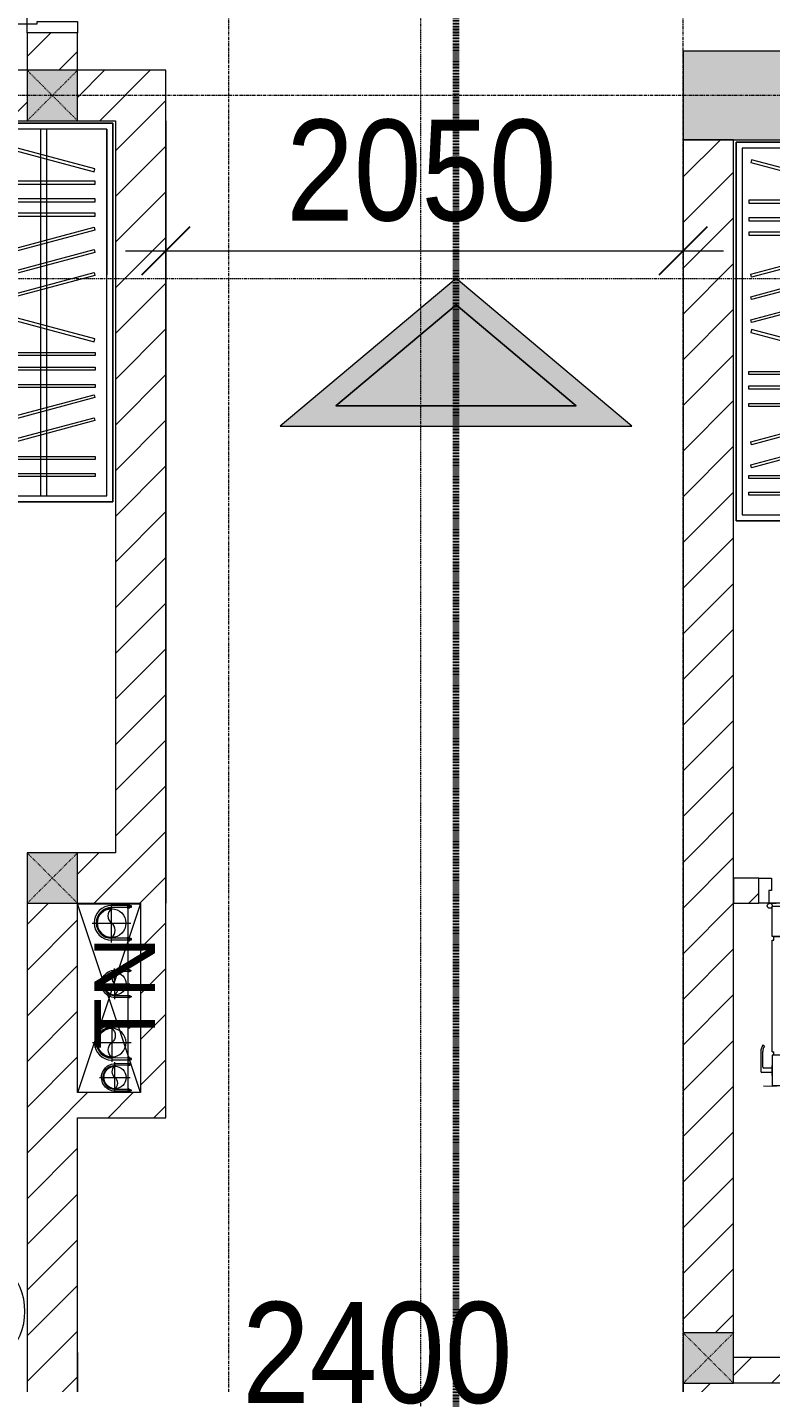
# Model space of a CAD drawing. Header units: millimetres. Extents: x 1591 to 239055, y -15958 to 83255.
# Drawn here: x 137732 to 140680, y 64837 to 70208 of the extents above; entities that cross this region are included whole.
import ezdxf

# ---------------------------------------------------------------- set-up
doc = ezdxf.new("R2010")
doc.units = ezdxf.units.MM
for name, pattern in [('1 NÉT CALL OUT', [6, 3, -3]), ('Dash', [6, 3, -3]), ('Dash Dot 3_16_', [7.9375, 4.7625, -1.5875, 0, -1.5875]), ('Grid Line', [22.225, 12.7, -3.175, 3.175, -3.175]), ('IMPORT-CENTER _2_', [40.64, 25.4, -5.08, 5.08, -5.08])]:
    doc.linetypes.add(name, pattern=pattern)
for name, color, linetype, lineweight in [('0-1', 250, 'Continuous', 5), ('0-2', 7, 'Continuous', 9), ('A-ANNO-DIMS', 211, 'Continuous', 9), ('A-ANNO-DIMS-160', 211, 'Continuous', 9), ('A-ANNO-NOTE', 131, 'Continuous', 9), ('A-DETL-3', 90, '1 NÉT CALL OUT', 100), ('A-DETL-GENF-1', 9, 'Continuous', 9), ('A-DETL-GENF-2', 1, 'Continuous', 9), ('A-DOOR-1', 254, 'Continuous', 9), ('A-DOOR-2', 9, 'Continuous', 9), ('A-DOOR-3', 1, 'Continuous', 9), ('A-DOOR-FRAM-1', 1, 'Continuous', 9), ('A-DOOR-IDEN', 31, 'Continuous', 9), ('A-FLOR', 192, 'Continuous', 9), ('A-FLOR-1', 7, 'Continuous', 9), ('A-WALL-1', 253, 'Continuous', 18), ('A-WALL-2', 9, 'Continuous', 9), ('A-WALL-3', 113, 'Continuous', 18), ('A-WALL-PATT-1', 10, 'Continuous', 9), ('A-WALL-PATT-2', 111, 'Continuous', 9), ('G-ANNO-SYMB-1', 111, 'Dash Dot 3_16_', 18), ('G-ANNO-TEXT-1', 7, 'Continuous', 9), ('G-IMPT', 8, 'Continuous', 9), ('G-IMPT-2', 8, 'IMPORT-CENTER _2_', 9), ('I-FURN-1', 254, 'Continuous', 9), ('M-EQPM', 50, 'Continuous', 9), ('S-COLS', 52, 'Continuous', 9), ('S-COLS-1', 52, 'Continuous', 5), ('S-COLS-2', 250, 'Continuous', 18), ('S-COLS-5', 52, 'Continuous', 18), ('S-COLS-HDLN', 52, 'Dash', 9), ('S-GRID-1', 1, 'Grid Line', 9)]:
    doc.layers.add(name, color=color, linetype=linetype, lineweight=lineweight)
doc.styles.add('Arial_11', font='arial_0.ttf', dxfattribs={"height": 240})
doc.styles.add('UTM Avo', font='UTM Avo.ttf', dxfattribs={"width": 0.9, "height": 400})
doc.dimstyles.new('1_Dim_chi_tiet_2_5', dxfattribs={"dimscale": 304.8, "dimtxt": 399.720379, "dimasz": 0.629921, "dimexe": 0.524934, "dimexo": 0.0625, "dimgap": 0.052493, "dimtad": 1, "dimdec": 0, "dimrnd": 5, "dimzin": 0, "dimdsep": 46, "dimtxsty": 'UTM Avo', "dimblk1": 'OBLIQUE', "dimblk2": 'OBLIQUE', "dimsah": 1, "dimcen": 0.09, "dimdle": 0.524934, "dimazin": 0, "dimtfac": 1, "dimtdec": 4, "dimtix": 1, "dimtmove": 0, "dimatfit": 3, "dimfxl": 1.049869, "dimfxlon": 1, "dimtvp": 1, "dimtolj": 1, "dimtzin": 0, "dimarcsym": 2})
pattern_1 = [(45, (0, 0), (-90.50967, 90.50967), [])]
pattern_2 = [(45, (95879.7, 0), (-90.50967, 90.50967), [])]

# ---------------------------------------------------------------- blocks, each defined once
blk = doc.blocks.new('NCV_TKTC_KET CAU_rvt-1-TKCS_MB TẦNG 6-8')
at = {"layer": 'S-COLS-1'}
blk.add_hatch(color=256, dxfattribs=at).paths.add_polyline_path([(44452.6, 69761.9), (45452.6, 69761.9), (45452.6, 70111.9), (44452.6, 70111.9)])
at = {"layer": 'A-FLOR-1'}
for p, q in [((42052.7, 66734.9), (42302.6, 66734.9)), ((42052.7, 65986.9), (42052.7, 66734.9))]:
    blk.add_line(p, q, dxfattribs=at)
at = {"layer": 'S-COLS-2'}
for p, q in [((44452.6, 70111.9), (44452.6, 69761.9)), ((45452.6, 70111.9), (44452.6, 70111.9)), ((44452.6, 69761.9), (45452.6, 69761.9))]:
    blk.add_line(p, q, dxfattribs=at)
blk = doc.blocks.new('DOOR_CW_01 CANH MO-PANEL KINH - DIG_02-800x2200-CỬA NHÔM KÍNH-V25-TKCS_MB TẦNG 6-8')
at = {"layer": 'A-DETL-GENF-1'}
for p, q in [((-347, -182), (-347, -62)), ((-347, -62), (-307, -62)), ((-307, -62), (-307, -182)), ((-307, -182), (-347, -182)), ((-347, -196), (-341, -196)), ((-347, -638), (-347, -196)), ((-341, -196), (-341, -182)), ((-341, -182), (-313, -182)), ((-313, -182), (-313, -196)), ((-307, -196), (-313, -196)), ((-307, -196), (-307, -638)), ((-392, -637), (-392, -716.5)), ((-384, -699.5), (-384, -637)), ((-383.9, -611.2), (-377.3, -615.8)), ((-347, -638), (-341, -638)), ((-341, -652), (-341, -638)), ((-307, -638), (-313, -638)), ((-313, -638), (-313, -652)), ((-270.1, -611.2), (-276.7, -615.8)), ((-270, -699.5), (-270, -637)), ((-262, -637), (-262, -716.5)), ((-349, -692.2), (-349, -731.8)), ((-347, -692.2), (-349, -692.2)), ((-307, -652), (-347, -652)), ((-347, -652), (-347, -772)), ((-347, -692.2), (-347, -731.8)), ((-313, -652), (-341, -652)), ((-307, -772), (-307, -652)), ((-307, -692.2), (-307, -731.8)), ((-307, -692.2), (-305, -692.2)), ((-305, -692.2), (-305, -731.8)), ((-349, -720.5), (-388, -720.5)), ((-349, -703.5), (-380, -703.5)), ((-349, -731.8), (-347, -731.8)), ((-305, -731.8), (-307, -731.8)), ((-305, -703.5), (-274, -703.5)), ((-305, -720.5), (-266, -720.5)), ((-347, -772), (-307, -772))]:
    blk.add_line(p, q, dxfattribs=at)
blk.add_circle((-357, -60), 10, dxfattribs=at)
for centre, radius, start, end in [((-357, -60), 714, 268, 0), ((-347, -637), 45, 145, 180), ((-347, -637), 37, 145, 180), ((-307, -637), 37, 0, 35), ((-307, -637), 45, 360, 35), ((-388, -716.5), 4, 180, 270), ((-380, -699.5), 4, 180, 270), ((-274, -699.5), 4, 270, 0), ((-266, -716.5), 4, 270, 0)]:
    blk.add_arc(centre, radius, start, end, dxfattribs=at)
at = {"layer": 'A-DOOR-2'}
for p, q in [((-400, -50), (-400, 50)), ((-400, 50), (-350, 50)), ((-350, 50), (-350, 0)), ((350, 0), (350, 50)), ((350, 50), (400, 50)), ((400, 50), (400, -50)), ((-360, -50), (-400, -50)), ((-360, 0), (-360, -50)), ((-350, 0), (-360, 0)), ((-357, -50), (-332, -50)), ((360, 0), (350, 0)), ((360, -50), (360, 0)), ((400, -50), (360, -50))]:
    blk.add_line(p, q, dxfattribs=at)
blk = doc.blocks.new('TU QUAN AO-SUITE ROOM_3 - TU QUAN AO-SUITE ROOM_3-901193-TKCS_MB TẦNG 6-8')
at = {"layer": 'I-FURN-1'}
for p, q in [((-550, 1500), (0, 1500)), ((-550, 0), (-550, 1500)), ((0, 1500), (-550, 1500)), ((-550, 1500), (-550, 0)), ((-24, 1476), (-526, 1476)), ((-526, 1476), (-526, 600)), ((-526, 1476), (-526, 24)), ((-287, 576), (-287, 1476)), ((-263, 576), (-263, 1476)), ((-24, 24), (-24, 1476)), ((0, 1500), (0, 0)), ((0, 0), (0, 1500)), ((-480.1, 1386.9), (-480.1, 1398.9)), ((-480.1, 1398.9), (-50.1, 1398.9)), ((-480.1, 1386.9), (-480.1, 1398.9)), ((-50.1, 1398.9), (-50.1, 1386.9)), ((-50.1, 1386.9), (-480.1, 1386.9)), ((-480.1, 1320.5), (-480.1, 1332.5)), ((-480.1, 1332.5), (-50.1, 1332.5)), ((-480.1, 1320.5), (-480.1, 1332.5)), ((-50.1, 1320.5), (-480.1, 1320.5)), ((-478.3, 1178.1), (-61.3, 1289.9)), ((-61.3, 1289.9), (-58.2, 1278.3)), ((-50.1, 1332.5), (-50.1, 1320.5)), ((-58.2, 1278.3), (-475.2, 1166.5)), ((-478.3, 1086.9), (-61.3, 1198.6)), ((-58.2, 1187.1), (-475.2, 1075.3)), ((-61.3, 1198.6), (-58.2, 1187.1)), ((-475.2, 1166.5), (-478.3, 1178.1)), ((-475.2, 1075.3), (-478.3, 1086.9)), ((-480.1, 1035.3), (-480.1, 1047.3)), ((-480.1, 1047.3), (-50.1, 1047.3)), ((-480.1, 1035.3), (-480.1, 1047.3)), ((-50.1, 1035.3), (-480.1, 1035.3)), ((-50.1, 1047.3), (-50.1, 1035.3)), ((-480.1, 965.8), (-480.1, 977.8)), ((-480.1, 977.8), (-50.1, 977.8)), ((-480.1, 965.8), (-480.1, 977.8)), ((-50.1, 977.8), (-50.1, 965.8)), ((-50.1, 965.8), (-480.1, 965.8)), ((-480.1, 908.6), (-480.1, 920.6)), ((-480.1, 920.6), (-50.1, 920.6)), ((-480.1, 908.6), (-480.1, 920.6)), ((-50.1, 920.6), (-50.1, 908.6)), ((-50.1, 908.6), (-480.1, 908.6)), ((-475.2, 865.5), (-478.3, 853.9)), ((-58.2, 753.7), (-475.2, 865.5)), ((-478.3, 853.9), (-61.3, 742.1)), ((-61.3, 742.1), (-58.2, 753.7)), ((-478.3, 603.1), (-61.3, 714.9)), ((-58.2, 703.3), (-475.2, 591.5)), ((-61.3, 714.9), (-58.2, 703.3)), ((-526, 24), (-526, 600)), ((-478.3, 511.9), (-61.3, 623.6)), ((-475.2, 591.5), (-478.3, 603.1)), ((-58.2, 612.1), (-475.2, 500.3)), ((-61.3, 623.6), (-58.2, 612.1)), ((-550, 24), (-550, 576)), ((-287, 24), (-287, 576)), ((-263, 24), (-263, 576)), ((-478.3, 423.1), (-61.3, 534.9)), ((-475.2, 500.3), (-478.3, 511.9)), ((-58.2, 523.3), (-475.2, 411.5)), ((-61.3, 534.9), (-58.2, 523.3)), ((-475.2, 411.5), (-478.3, 423.1)), ((-480.1, 368.4), (-480.1, 356.4)), ((-50.1, 368.4), (-480.1, 368.4)), ((-480.1, 356.4), (-50.1, 356.4)), ((-50.1, 356.4), (-50.1, 368.4)), ((-480.1, 311.2), (-480.1, 299.2)), ((-50.1, 311.2), (-480.1, 311.2)), ((-480.1, 299.2), (-50.1, 299.2)), ((-50.1, 299.2), (-50.1, 311.2)), ((-480.1, 241.7), (-480.1, 229.7)), ((-50.1, 241.7), (-480.1, 241.7)), ((-480.1, 229.7), (-50.1, 229.7)), ((-50.1, 229.7), (-50.1, 241.7)), ((-475.2, 192.7), (-478.3, 181.1)), ((-478.3, 181.1), (-61.3, 69.4)), ((-58.2, 80.9), (-475.2, 192.7)), ((-61.3, 69.4), (-58.2, 80.9)), ((-526, 24), (-24, 24)), ((0, 0), (-550, 0)), ((-550, 0), (0, 0))]:
    blk.add_line(p, q, dxfattribs=at)
blk = doc.blocks.new('NCV_TKTC_TANG 6 - 8_rvt-2-TKCS_MB TẦNG 6-8')
at = {"layer": 'A-WALL-PATT-1'}
h = blk.add_hatch(dxfattribs=at)
h.set_pattern_fill('FP_1', color=256, style=0, pattern_type=2)
h.set_pattern_definition(pattern_1)
h.paths.add_polyline_path([(44752.6, 66736.9), (44752.6, 66836.9), (44652.6, 66836.9), (44652.6, 66736.9)])
h.paths.add_polyline_path([(45552.6, 66736.9), (46653, 66736.9), (46653, 66836.9), (45552.6, 66836.9)])
h = blk.add_hatch(dxfattribs=at)
h.set_pattern_fill('FP_1', color=256, style=0, pattern_type=2)
h.set_pattern_definition(pattern_1)
h.paths.add_polyline_path([(44829.6, 64836.9), (46652.6, 64836.9), (46652.6, 64936.9), (44652.6, 64936.9), (44652.6, 64836.9)])
h.paths.add_polyline_path([(46752.6, 64836.9), (49052.6, 64836.9), (49052.6, 64936.9), (46752.6, 64936.9), (46752.6, 64889)])
at = {"layer": 'A-WALL-1'}
for p, q in [((44752.6, 66836.9), (44652.6, 66836.9)), ((44652.6, 66836.9), (44652.6, 66736.9)), ((44752.6, 66736.9), (44752.6, 66836.9)), ((44652.6, 66736.9), (44752.6, 66736.9)), ((46652.6, 64936.9), (44652.6, 64936.9)), ((44652.6, 64836.9), (46652.6, 64836.9))]:
    blk.add_line(p, q, dxfattribs=at)
at = {"layer": 'A-WALL-2'}
blk.add_line((45512.6, 66736.9), (44792.6, 66736.9), dxfattribs=at)
at = {"layer": 'A-DOOR-1'}
blk.add_blockref('DOOR_CW_01 CANH MO-PANEL KINH - DIG_02-800x2200-CỬA NHÔM KÍNH-V25-TKCS_MB TẦNG 6-8', (45152.6, 66786.9), dxfattribs=at)
at = {"layer": 'I-FURN-1', "rotation": 180}
for p in [(41642.6, 69826.9), (44662.6, 69752)]:
    blk.add_blockref('TU QUAN AO-SUITE ROOM_3 - TU QUAN AO-SUITE ROOM_3-901193-TKCS_MB TẦNG 6-8', p, dxfattribs=at)
blk = doc.blocks.new('G1_SOF - BO TRU - 200x200-3056268-TKCS_MB TẦNG 6-8')
at = {"layer": 'S-COLS'}
blk.add_hatch(color=256, dxfattribs=at).paths.add_polyline_path([(100, -100), (100, 100), (-100, 100), (-100, -100)])
at = {"layer": 'S-COLS-5'}
for p, q in [((100, 100), (-100, 100)), ((-100, 100), (-100, -100)), ((100, -100), (100, 100)), ((-100, -100), (100, -100))]:
    blk.add_line(p, q, dxfattribs=at)
at = {"layer": 'S-COLS-HDLN'}
for p, q in [((100, 100), (-100, -100)), ((-100, 100), (100, -100))]:
    blk.add_line(p, q, dxfattribs=at)
blk = doc.blocks.new('TKTC_XREF_251221_MB TANG 2-7 - TKTC_XREF_260130_MB TANG 2-5_dwg_$cc-4746802-TKCS_MB TẦNG 6-8')
at = {"layer": 'G-IMPT-2'}
for p, q in [((0, -0.673), (0, 0.673)), ((-0.673, 0), (0.673, 0))]:
    blk.add_line(p, q, dxfattribs=at)
at = {"layer": 'M-EQPM'}
blk.add_circle((0, 0), 0.5, dxfattribs=at)
for centre, radius, start, end in [((0, 0), 0.5, 90, 270), ((0.188, 0.25), 0.313, 126.8699, 233.1301), ((-0.188, -0.25), 0.313, 306.8699, 53.1301)]:
    blk.add_arc(centre, radius, start, end, dxfattribs=at)
blk = doc.blocks.new('TKTC_XREF_251221_MB TANG 2-7 - TKTC_XREF_260130_MB TANG 2-5_dwg_CUM U_DN100-4746799-TKCS_MB TẦNG 6-8')
at = {"layer": 'G-IMPT'}
blk.add_hatch(color=256, dxfattribs=at).paths.add_polyline_path([(0, 61), (15.8, 58.9), (30.5, 52.8), (43.1, 43.1), (52.8, 30.5), (58.9, 15.8), (61, 0), (58.9, -15.8), (52.8, -30.5), (43.1, -43.1), (30.5, -52.8), (15.8, -58.9), (0, -61), (0, -57), (14.8, -55.1), (28.5, -49.4), (40.3, -40.3), (49.4, -28.5), (55.1, -14.8), (57, 0), (55.1, 14.8), (49.4, 28.5), (40.3, 40.3), (28.5, 49.4), (14.8, 55.1), (0, 57)])
for p, q in [((-72.7, 69.3), (-72.7, 60.7)), ((-65, 69), (0, 69)), ((-79.1, 66.6), (-79.1, 63.4)), ((-76.6, 66.6), (-76.6, 63.4)), ((-74.6, 66.6), (-74.6, 63.4)), ((-66.9, 67.9), (-71.7, 67.9)), ((-66.9, 62.1), (-71.7, 62.1)), ((-79.1, -63.4), (-79.1, -66.6)), ((-76.6, -63.4), (-76.6, -66.6)), ((-74.6, -63.4), (-74.6, -66.6)), ((-72.7, -60.7), (-72.7, -69.3)), ((-66.9, -62.1), (-71.7, -62.1)), ((-66.9, -67.9), (-71.7, -67.9)), ((-65, -69), (0, -69))]:
    blk.add_line(p, q, dxfattribs=at)
at = {"layer": 'G-IMPT', "flags": 128}
for points in [[(-71.7, 59.2), (-66.9, 59.2), (-66.9, 70.8), (-71.7, 70.8)], [(-66.9, 70.8), (-66.9, 72.7), (-65, 72.7), (-65, 57.3), (-66.9, 57.3), (-66.9, 59.2)], [(-72.7, 67.6), (-78.1, 67.6), (-78.1, 62.4), (-72.7, 62.4)], [(-65, 61), (0, 61), (0, 57)], [(-72.7, -62.4), (-78.1, -62.4), (-78.1, -67.6), (-72.7, -67.6)], [(-71.7, -70.8), (-66.9, -70.8), (-66.9, -59.2), (-71.7, -59.2)], [(-66.9, -59.2), (-66.9, -57.3), (-65, -57.3), (-65, -72.7), (-66.9, -72.7), (-66.9, -70.8)], [(-65, -61), (0, -61), (0, -57)]]:
    blk.add_lwpolyline(points, dxfattribs=at)
at = {"layer": 'G-IMPT'}
for centre, radius, start, end in [((-71.1, 69.3), 1.56, 112.61986, 247.38014), ((0, 0), 69, 270, 90), ((-78.1, 66.6), 0.96, 90, 180), ((-78.1, 63.4), 0.96, 180, 270), ((-67.9, 65), 4.8, 143.1301, 216.8699), ((-71.1, 60.7), 1.56, 112.61986, 247.38014), ((0, 0), 61, 270, 90), ((0, 0), 57, 270, 90), ((-78.1, -63.4), 0.96, 90, 180), ((-78.1, -66.6), 0.96, 180, 270), ((-71.1, -60.7), 1.56, 112.61986, 247.38014), ((-67.9, -65), 4.8, 143.1301, 216.8699), ((-71.1, -69.3), 1.56, 112.61986, 247.38014)]:
    blk.add_arc(centre, radius, start, end, dxfattribs=at)
blk = doc.blocks.new('TKTC_XREF_251221_MB TANG 2-7 - TKTC_XREF_260130_MB TANG 2-5_dwg_$cc-4746798-TKCS_MB TẦNG 6-8')
at = {"layer": 'G-IMPT-2'}
for p, q in [((0, -0.673), (0, 0.673)), ((-0.673, 0), (0.673, 0))]:
    blk.add_line(p, q, dxfattribs=at)
at = {"layer": 'M-EQPM'}
blk.add_circle((0, 0), 0.5, dxfattribs=at)
for centre, radius, start, end in [((0, 0), 0.5, 90, 270), ((0.188, 0.25), 0.313, 126.8699, 233.1301), ((-0.188, -0.25), 0.313, 306.8699, 53.1301)]:
    blk.add_arc(centre, radius, start, end, dxfattribs=at)
blk = doc.blocks.new('TKTC_XREF_251221_MB TANG 2-7 - TKTC_XREF_260130_MB TANG 2-5_dwg_CUM U_DN100-4746796-TKCS_MB TẦNG 6-8')
at = {"layer": 'G-IMPT'}
blk.add_hatch(color=256, dxfattribs=at).paths.add_polyline_path([(0, 61), (0, 57), (14.8, 55.1), (28.5, 49.4), (40.3, 40.3), (49.4, 28.5), (55.1, 14.8), (57, 0), (55.1, -14.8), (49.4, -28.5), (40.3, -40.3), (28.5, -49.4), (14.8, -55.1), (0, -57), (0, -61), (15.8, -58.9), (30.5, -52.8), (43.1, -43.1), (52.8, -30.5), (58.9, -15.8), (61, 0), (58.9, 15.8), (52.8, 30.5), (43.1, 43.1), (30.5, 52.8), (15.8, 58.9)])
for p, q in [((-79.1, 66.6), (-79.1, 63.4)), ((-76.6, 66.6), (-76.6, 63.4)), ((-74.6, 66.6), (-74.6, 63.4)), ((-72.7, 69.3), (-72.7, 60.7)), ((-66.9, 67.9), (-71.7, 67.9)), ((-66.9, 62.1), (-71.7, 62.1)), ((-65, 69), (0, 69)), ((-79.1, -63.4), (-79.1, -66.6)), ((-76.6, -63.4), (-76.6, -66.6)), ((-74.6, -63.4), (-74.6, -66.6)), ((-72.7, -60.7), (-72.7, -69.3)), ((-66.9, -62.1), (-71.7, -62.1)), ((-66.9, -67.9), (-71.7, -67.9)), ((-65, -69), (0, -69))]:
    blk.add_line(p, q, dxfattribs=at)
at = {"layer": 'G-IMPT', "flags": 128}
for points in [[(-72.7, 67.6), (-78.1, 67.6), (-78.1, 62.4), (-72.7, 62.4)], [(-71.7, 59.2), (-66.9, 59.2), (-66.9, 70.8), (-71.7, 70.8)], [(-66.9, 70.8), (-66.9, 72.7), (-65, 72.7), (-65, 57.3), (-66.9, 57.3), (-66.9, 59.2)], [(-65, 61), (0, 61), (0, 57)], [(-72.7, -62.4), (-78.1, -62.4), (-78.1, -67.6), (-72.7, -67.6)], [(-71.7, -70.8), (-66.9, -70.8), (-66.9, -59.2), (-71.7, -59.2)], [(-66.9, -59.2), (-66.9, -57.3), (-65, -57.3), (-65, -72.7), (-66.9, -72.7), (-66.9, -70.8)], [(-65, -61), (0, -61), (0, -57)]]:
    blk.add_lwpolyline(points, dxfattribs=at)
at = {"layer": 'G-IMPT'}
for centre, radius, start, end in [((-78.1, 66.6), 0.96, 90, 180), ((-78.1, 63.4), 0.96, 180, 270), ((-71.1, 69.3), 1.56, 112.6199, 247.3801), ((-67.9, 65), 4.8, 143.1301, 216.8699), ((-71.1, 60.7), 1.56, 112.6199, 247.3801), ((0, 0), 69, 270, 90), ((0, 0), 61, 270, 90), ((0, 0), 57, 270, 90), ((-78.1, -63.4), 0.96, 90, 180), ((-78.1, -66.6), 0.96, 180, 270), ((-71.1, -60.7), 1.56, 112.6199, 247.3801), ((-67.9, -65), 4.8, 143.1301, 216.8699), ((-71.1, -69.3), 1.56, 112.6199, 247.3801)]:
    blk.add_arc(centre, radius, start, end, dxfattribs=at)
blk = doc.blocks.new('TKTC_XREF_251221_MB TANG 2-7 - TKTC_XREF_260130_MB TANG 2-5_dwg_$cc-V139-TKCS_MB TẦNG 6-8')
at = {"layer": 'G-IMPT-2'}
for p, q in [((0, -0.673), (0, 0.673)), ((-0.673, 0), (0.673, 0))]:
    blk.add_line(p, q, dxfattribs=at)
at = {"layer": 'M-EQPM'}
blk.add_circle((0, 0), 0.5, dxfattribs=at)
for centre, radius, start, end in [((0, 0), 0.5, 90, 270), ((0.188, 0.25), 0.313, 126.8699, 233.1301), ((-0.188, -0.25), 0.313, 306.8699, 53.1301)]:
    blk.add_arc(centre, radius, start, end, dxfattribs=at)
blk = doc.blocks.new('TKTC_XREF_251221_MB TANG 2-7 - TKTC_XREF_260130_MB TANG 2-5_dwg_$cc-V144-TKCS_MB TẦNG 6-8')
at = {"layer": 'G-IMPT-2'}
for p, q in [((0, -0.666), (0, 0.673)), ((-0.673, 0), (0.673, 0))]:
    blk.add_line(p, q, dxfattribs=at)
at = {"layer": 'M-EQPM'}
blk.add_circle((0, 0), 0.5, dxfattribs=at)
for centre, radius, start, end in [((0, 0), 0.5, 90, 270), ((0.188, 0.25), 0.313, 126.8699, 233.1301), ((-0.188, -0.25), 0.313, 306.8699, 53.1301)]:
    blk.add_arc(centre, radius, start, end, dxfattribs=at)
blk = doc.blocks.new('TKTC_XREF_251221_MB TANG 2-7 - TKTC_XREF_251221_MB TANG 2-7-2039446-TKCS_MB TẦNG 6-8')
at = {"layer": 'M-EQPM'}
for p, q in [((8600.5, 49498.6), (8649.7, 49498.3)), ((8600.5, 48750), (8600.5, 49498.6)), ((8649.7, 49498.3), (8649.7, 48749.8))]:
    blk.add_line(p, q, dxfattribs=at)
for name, p, xscale, yscale, zscale, rotation in [('TKTC_XREF_251221_MB TANG 2-7 - TKTC_XREF_260130_MB TANG 2-5_dwg_$cc-4746798-TKCS_MB TẦNG 6-8', (8534.6, 49421.3), 113.7150000000092, 113.7150000000092, 113.7150000000092, 0.04476088158440977), ('TKTC_XREF_251221_MB TANG 2-7 - TKTC_XREF_260130_MB TANG 2-5_dwg_CUM U_DN100-4746796-TKCS_MB TẦNG 6-8', (8534.6, 49422.2), 0.9975000000000005, 0.9975000000000005, 0.9975000000000005, 180.0467435561312), ('TKTC_XREF_251221_MB TANG 2-7 - TKTC_XREF_260130_MB TANG 2-5_dwg_$cc-4746802-TKCS_MB TẦNG 6-8', (8547.2, 49181.1), 90.0000000000512, 90.0000000000512, 90.0000000000512, 0.419778997776333), ('TKTC_XREF_251221_MB TANG 2-7 - TKTC_XREF_260130_MB TANG 2-5_dwg_CUM U_DN100-4746796-TKCS_MB TẦNG 6-8', (8535.4, 48947.9), 0.9974999999999966, 0.9974999999999966, 0.9974999999999966, 180.0467435564899), ('TKTC_XREF_251221_MB TANG 2-7 - TKTC_XREF_260130_MB TANG 2-5_dwg_$cc-V144-TKCS_MB TẦNG 6-8', (8547.6, 48809.9), 90.0000000000512, 90.0000000000512, 90.0000000000512, 0.419778997776333)]:
    blk.add_blockref(name, p, dxfattribs=dict(xscale=xscale, yscale=yscale, zscale=zscale, rotation=rotation))
at = {"extrusion": (0, 0, -1)}
for name, p, xscale, yscale, zscale, rotation in [('TKTC_XREF_251221_MB TANG 2-7 - TKTC_XREF_260130_MB TANG 2-5_dwg_CUM U_DN100-4746799-TKCS_MB TẦNG 6-8', (-8549.1, 49181.1), 0.7894736842105242, 0.7894736842105242, -0.7894736842105241, 359.5802210006287), ('TKTC_XREF_251221_MB TANG 2-7 - TKTC_XREF_260130_MB TANG 2-5_dwg_$cc-V139-TKCS_MB TẦNG 6-8', (-8535.4, 48947.9), 113.7150000000092, 113.7150000000092, -113.7150000000092, 179.9532564459116), ('TKTC_XREF_251221_MB TANG 2-7 - TKTC_XREF_260130_MB TANG 2-5_dwg_CUM U_DN100-4746799-TKCS_MB TẦNG 6-8', (-8549.5, 48809.9), 0.7894736842105242, 0.7894736842105242, -0.7894736842105241, 359.5802210006287)]:
    blk.add_blockref(name, p, dxfattribs=dict(at, xscale=xscale, yscale=yscale, zscale=zscale, rotation=rotation))
blk = doc.blocks.new('FD_05 - FD_05-1000x2200mm-835433-TKCS_MB TẦNG 6-8')
at = {"layer": 'A-DETL-GENF-2'}
for p, q in [((510, -100), (470, -100)), ((470, -100), (470, -1120)), ((510, -1120), (510, -100)), ((470, -1120), (510, -1120))]:
    blk.add_line(p, q, dxfattribs=at)
blk.add_arc((510, -100), 1020, 180, 267.7525, dxfattribs=at)
at = {"layer": 'A-DOOR-FRAM-1'}
for p, q in [((-545, 100), (-500, 100)), ((-545, -100), (-545, 100)), ((-500, 100), (-500, -60)), ((500, 100), (545, 100)), ((500, -60), (500, 100)), ((545, 100), (545, -100)), ((-510, -100), (-545, -100)), ((-500, -60), (-510, -60)), ((-510, -60), (-510, -100)), ((510, -60), (500, -60)), ((510, -100), (510, -60)), ((545, -100), (510, -100))]:
    blk.add_line(p, q, dxfattribs=at)
blk = doc.blocks.new('HDNDCT_MŨI TÊN THOÁT HIỂM - HDNDCT_MŨI TÊN THOÁT HIỂM-1614704-TKCS_MB TẦNG 6-8')
at = {"layer": 'A-ANNO-NOTE'}
h = blk.add_hatch(color=256, dxfattribs=at)
h.paths.add_polyline_path([(-3.153, 0), (0.5, 4.353), (0.5, -4.353)])
h.paths.add_polyline_path([(-2.5, 0), (0, -2.979), (0, 2.979)])
blk.add_hatch(color=256, dxfattribs=at).paths.add_polyline_path([(0, 2.979), (0, -2.979), (-2.5, 0)])
for p, q in [((0.5, 4.353), (-3.153, 0)), ((0.5, -4.353), (0.5, 4.353)), ((-2.5, 0), (0, 2.979)), ((0, 2.979), (-2.5, 0)), ((0, 2.979), (0, -2.979)), ((0, -2.979), (0, 2.979)), ((-3.153, 0), (0.5, -4.353)), ((0, -2.979), (-2.5, 0)), ((-2.5, 0), (0, -2.979))]:
    blk.add_line(p, q, dxfattribs=at)
blk = doc.blocks.new('DIMBLOCK51-TKCS_MB TẦNG 6-8')
at = {"layer": 'A-ANNO-DIMS-160'}
for p, q in [((138282.3, 69641.8), (138282.3, 69161.8)), ((138282.3, 69321.8), (138282.3, 69641.8)), ((140332.3, 69641.8), (140332.3, 69161.8)), ((140332.3, 69321.8), (140332.3, 69641.8)), ((138122.3, 69321.8), (140492.3, 69321.8))]:
    blk.add_line(p, q, dxfattribs=at)
at = {"layer": 'A-ANNO-DIMS-160', "lineweight": 25}
for p, q in [((138282.3, 69321.8), (138378.3, 69417.8)), ((140332.3, 69321.8), (140428.3, 69417.8)), ((138282.3, 69321.8), (138186.3, 69225.8)), ((140332.3, 69321.8), (140236.3, 69225.8))]:
    blk.add_line(p, q, dxfattribs=at)
at = {"layer": 'A-ANNO-DIMS-160', "color": 0, "insert": (138759.5, 69841.4), "char_height": 400, "width": 1314.636, "attachment_point": 1, "line_spacing_factor": 1.110334, "style": 'UTM Avo'}
blk.add_mtext('2050', dxfattribs=at)
blk = doc.blocks.new('_Oblique')
at = {"color": 0, "linetype": 'ByBlock', "lineweight": -2}
blk.add_line((-0.5, -0.5), (0.5, 0.5), dxfattribs=at)
blk = doc.blocks.new('DIMBLOCK53-TKCS_MB TẦNG 6-8')
at = {"layer": 'A-ANNO-DIMS-160'}
for p, q in [((137932.3, 64957.8), (137932.3, 64477.8)), ((137932.3, 64637.8), (137932.3, 64957.8)), ((140332.3, 64957.8), (140332.3, 64477.8)), ((140332.3, 64637.8), (140332.3, 64957.8)), ((137772.3, 64637.8), (140492.3, 64637.8))]:
    blk.add_line(p, q, dxfattribs=at)
at = {"layer": 'A-ANNO-DIMS-160', "lineweight": 25}
for p, q in [((137932.3, 64637.8), (138028.3, 64733.8)), ((140332.3, 64637.8), (140428.3, 64733.8)), ((137932.3, 64637.8), (137836.3, 64541.8)), ((140332.3, 64637.8), (140236.3, 64541.8))]:
    blk.add_line(p, q, dxfattribs=at)
at = {"layer": 'A-ANNO-DIMS-160', "color": 0, "insert": (138584.5, 65157.5), "char_height": 400, "width": 1314.636, "attachment_point": 1, "line_spacing_factor": 1.110334, "style": 'UTM Avo'}
blk.add_mtext('2400', dxfattribs=at)
blk = doc.blocks.new('STN_Door Tag - STN_Door Tag-1788670-TKCS_MB TẦNG 6-8')
at = {"layer": 'A-DOOR-IDEN'}
for p, q in [((-3.37, 1.495), (3.431, 1.495)), ((-3.37, -1.524), (3.431, -1.524))]:
    blk.add_line(p, q, dxfattribs=at)
for centre, start, end in [((-3.37, -0.015), 90, 270), ((3.431, -0.015), 270, 90)]:
    blk.add_arc(centre, 1.509, start, end, dxfattribs=at)

msp = doc.modelspace()

# ---------------------------------------------------------------- hatches: boundary and pattern name
at = {"layer": 'A-WALL-PATT-2'}
h = msp.add_hatch(dxfattribs=at)
h.set_pattern_fill('FP_1', color=256, style=0, pattern_type=2)
h.set_pattern_definition(pattern_2)
h.paths.add_polyline_path([(137932.3, 70036.9), (137932.3, 70185.3), (137732.3, 70185.3), (137732.3, 70036.9)])
h.paths.add_polyline_path([(137732.3, 71275.3), (137932.3, 71275.3), (137932.3, 71511.9), (137732.3, 71511.9)])
h.paths.add_polyline_path([(137779.9, 71711.9), (137932.3, 71711.9), (137932.3, 74516.9), (137732.3, 74516.9), (137732.3, 71711.9)])
h = msp.add_hatch(dxfattribs=at)
h.set_pattern_fill('FP_1', color=256, style=0, pattern_type=2)
h.set_pattern_definition(pattern_2)
h.paths.add_polyline_path([(138082.3, 69836.9), (138282.3, 69836.9), (138282.3, 70036.9), (137932.3, 70036.9), (137932.3, 69836.9)])
h.paths.add_polyline_path([(137732.3, 69836.9), (137732.3, 70036.9), (134732.3, 70036.9), (134732.3, 69836.9), (137485.3, 69836.9)])
h = msp.add_hatch(dxfattribs=at)
h.set_pattern_fill('FP_1', color=256, style=0, pattern_type=2)
h.set_pattern_definition(pattern_2)
h.paths.add_polyline_path([(138282.3, 66936.9), (138282.3, 69836.9), (138082.3, 69836.9), (138082.3, 66936.9)])
h = msp.add_hatch(dxfattribs=at)
h.set_pattern_fill('FP_1', color=256, style=0, pattern_type=2)
h.set_pattern_definition(pattern_2)
h.paths.add_polyline_path([(140532.3, 61886.9), (140532.3, 62061.9), (140332.3, 62061.9), (140332.3, 61886.9)])
h.paths.add_polyline_path([(140532.3, 63151.9), (140532.3, 64835.3), (140332.3, 64835.3), (140332.3, 65035.3), (140532.3, 65035.3), (140532.3, 69761.9), (140332.3, 69761.9), (140332.3, 63151.9)])
h = msp.add_hatch(dxfattribs=at)
h.set_pattern_fill('FP_1', color=256, style=0, pattern_type=2)
h.set_pattern_definition(pattern_2)
h.paths.add_polyline_path([(138182.3, 66736.9), (138282.3, 66736.9), (138282.3, 66936.9), (137932.3, 66936.9), (137932.3, 66736.9)])
h = msp.add_hatch(dxfattribs=at)
h.set_pattern_fill('FP_1', color=256, style=0, pattern_type=2)
h.set_pattern_definition(pattern_2)
h.paths.add_polyline_path([(137732.3, 65886.9), (137932.3, 65886.9), (137932.3, 66736.9), (137732.3, 66736.9), (137732.3, 65947.2)])
h = msp.add_hatch(dxfattribs=at)
h.set_pattern_fill('FP_1', color=256, style=0, pattern_type=2)
h.set_pattern_definition(pattern_2)
h.paths.add_polyline_path([(138282.3, 65986.9), (138282.3, 66736.9), (138182.3, 66736.9), (138182.3, 65986.9)])
h = msp.add_hatch(dxfattribs=at)
h.set_pattern_fill('FP_1', color=256, style=0, pattern_type=2)
h.set_pattern_definition(pattern_2)
h.paths.add_polyline_path([(137932.3, 65886.9), (138282.3, 65886.9), (138282.3, 65986.9), (137932.3, 65986.9), (137932.3, 65947.2)])
h = msp.add_hatch(dxfattribs=at)
h.set_pattern_fill('FP_1', color=256, style=0, pattern_type=2)
h.set_pattern_definition(pattern_2)
h.paths.add_polyline_path([(137932.3, 61836.9), (137932.3, 63596.9), (137732.3, 63596.9), (137732.3, 61836.9)])
h.paths.add_polyline_path([(137732.3, 64686.9), (137932.3, 64686.9), (137932.3, 65886.9), (137732.3, 65886.9), (137732.3, 64889)])

# ---------------------------------------------------------------- linework, layer by layer
at = {"layer": '0-2'}
for p, q in [((138182.3, 66734.9), (137932.3, 66734.9)), ((138182, 65986.8), (137932.3, 66734.5)), ((137932.9, 65986.9), (138182.3, 66734))]:
    msp.add_line(p, q, dxfattribs=at)
at = {"layer": 'A-DETL-3'}
msp.add_line((139432.3, 52256.9), (139432.3, 71435.3), dxfattribs=at)
at = {"layer": 'A-FLOR'}
msp.add_line((138282.3, 69836.9), (138282.3, 66736.9), dxfattribs=at)
at = {"layer": 'A-WALL-3'}
for p, q in [((137732.3, 70185.3), (137732.3, 70036.9)), ((137932.3, 70185.3), (137732.3, 70185.3)), ((137932.3, 70036.9), (137932.3, 70185.3)), ((137732.3, 70036.9), (134732.3, 70036.9)), ((138282.3, 70036.9), (137932.3, 70036.9)), ((138282.3, 69836.9), (138282.3, 70036.9)), ((134732.3, 69836.9), (137732.3, 69836.9)), ((137932.3, 69836.9), (138082.3, 69836.9)), ((138082.3, 69836.9), (138082.3, 66936.9)), ((138282.3, 66736.9), (138282.3, 69836.9)), ((140532.3, 69761.9), (140332.3, 69761.9)), ((140332.3, 69761.9), (140332.3, 63151.9)), ((140532.3, 65035.3), (140532.3, 69761.9)), ((138082.3, 66936.9), (137932.3, 66936.9)), ((137732.3, 66736.9), (137732.3, 64686.9)), ((137932.3, 66736.9), (138182.3, 66736.9)), ((137932.3, 65986.9), (137932.3, 66736.9)), ((138182.3, 66736.9), (138182.3, 65986.9)), ((138282.3, 65886.9), (138282.3, 66736.9)), ((138182.3, 65986.9), (137932.3, 65986.9)), ((137932.3, 65886.9), (138282.3, 65886.9)), ((137932.3, 64686.9), (137932.3, 65886.9))]:
    msp.add_line(p, q, dxfattribs=at)
at = {"layer": 'G-ANNO-SYMB-1'}
for p, q in [((139291, 82873.6), (139291, 13592.5)), ((124639, 69211.5), (229692.1, 69211.5))]:
    msp.add_line(p, q, dxfattribs=at)
at = {"layer": 'S-GRID-1'}
for p, q in [((138532.3, 19149.4), (138532.3, 77012.5)), ((140332.3, 19149.4), (140332.3, 77012.5)), ((223800.6, 69936.9), (130306.5, 69936.9))]:
    msp.add_line(p, q, dxfattribs=at)

# ---------------------------------------------------------------- block references
at = {"layer": '0-1'}
for name in ['NCV_TKTC_KET CAU_rvt-1-TKCS_MB TẦNG 6-8', 'NCV_TKTC_TANG 6 - 8_rvt-2-TKCS_MB TẦNG 6-8']:
    msp.add_blockref(name, (95879.7, 0), dxfattribs=at)
at = {"layer": 'A-ANNO-NOTE', "xscale": 160, "yscale": 160, "zscale": 160, "rotation": 270.0000000000001}
msp.add_blockref('HDNDCT_MŨI TÊN THOÁT HIỂM - HDNDCT_MŨI TÊN THOÁT HIỂM-1614704-TKCS_MB TẦNG 6-8', (139432.3, 68707.1), dxfattribs=at)
at = {"layer": 'A-DOOR-3', "rotation": 269.9999999999999}
msp.add_blockref('FD_05 - FD_05-1000x2200mm-835433-TKCS_MB TẦNG 6-8', (137832.3, 70730.3), dxfattribs=at)
at = {"layer": 'A-DOOR-IDEN', "xscale": 159.9999999999999, "yscale": 159.9999999999999, "zscale": 159.9999999999999}
msp.add_blockref('STN_Door Tag - STN_Door Tag-1788670-TKCS_MB TẦNG 6-8', (136933.4, 65122.6), dxfattribs=at)
at = {"layer": 'M-EQPM'}
msp.add_blockref('TKTC_XREF_251221_MB TANG 2-7 - TKTC_XREF_251221_MB TANG 2-7-2039446-TKCS_MB TẦNG 6-8', (129532.3, 17236.9), dxfattribs=at)
at = {"layer": 'S-COLS'}
for p in [(137832.3, 69936.9), (137832.3, 66836.9), (140432.3, 64935.3)]:
    msp.add_blockref('G1_SOF - BO TRU - 200x200-3056268-TKCS_MB TẦNG 6-8', p, dxfattribs=at)

# ---------------------------------------------------------------- texts
at = {"layer": 'G-ANNO-TEXT-1', "insert": (138119, 66380.6), "char_height": 240, "width": 624, "attachment_point": 5, "rotation": 90, "line_spacing_factor": 0.936439, "style": 'Arial_11'}
msp.add_mtext('\\pt79.9992,160.0008,240,319.9992,400.0008,480,559.9992,640.0008,720,799.9992,880.0008,960,1039.9992,1120.0008,1200,1279.9992,1360.0008,1440,1519.9992,1600.0008,1680,1759.9992,1840.0008,1920,1999.9992,2080.0008,2160,2239.9992,2320.0008,2400,2479.9992,2560.0008;TN', dxfattribs=at)
msp.add_mtext('\\pt79.9992,160.0008,240,319.9992,400.0008,480,559.9992,640.0008,720,799.9992,880.0008,960,1039.9992,1120.0008,1200,1279.9992,1360.0008,1440,1519.9992,1600.0008,1680,1759.9992,1840.0008,1920,1999.9992,2080.0008,2160,2239.9992,2320.0008,2400,2479.9992,2560.0008;TN', dxfattribs=at)

# ---------------------------------------------------------------- dimensions: what is measured, and where the dimension line sits
at = {"layer": 'A-ANNO-DIMS'}
for base, p1, p2, override, picture, middle in [((140332.3, 69321.8), (138282.3, 69641.8), (140332.3, 69641.8), {"dimpost": '<>', "dimfxl": 2050}, 'DIMBLOCK51-TKCS_MB TẦNG 6-8', (139307.3, 69544.8)), ((140332.3, 64637.8), (137932.3, 64957.8), (140332.3, 64957.8), {"dimpost": '<>', "dimfxl": 2399.928669}, 'DIMBLOCK53-TKCS_MB TẦNG 6-8', (139132.3, 64860.8))]:
    dim = msp.add_linear_dim(base=base, p1=p1, p2=p2, dimstyle='1_Dim_chi_tiet_2_5', override=override, dxfattribs=at)
    dim.commit()
    dim.dimension.update_dxf_attribs({"geometry": picture, "text_midpoint": middle})

doc.saveas('drawing.dxf')
